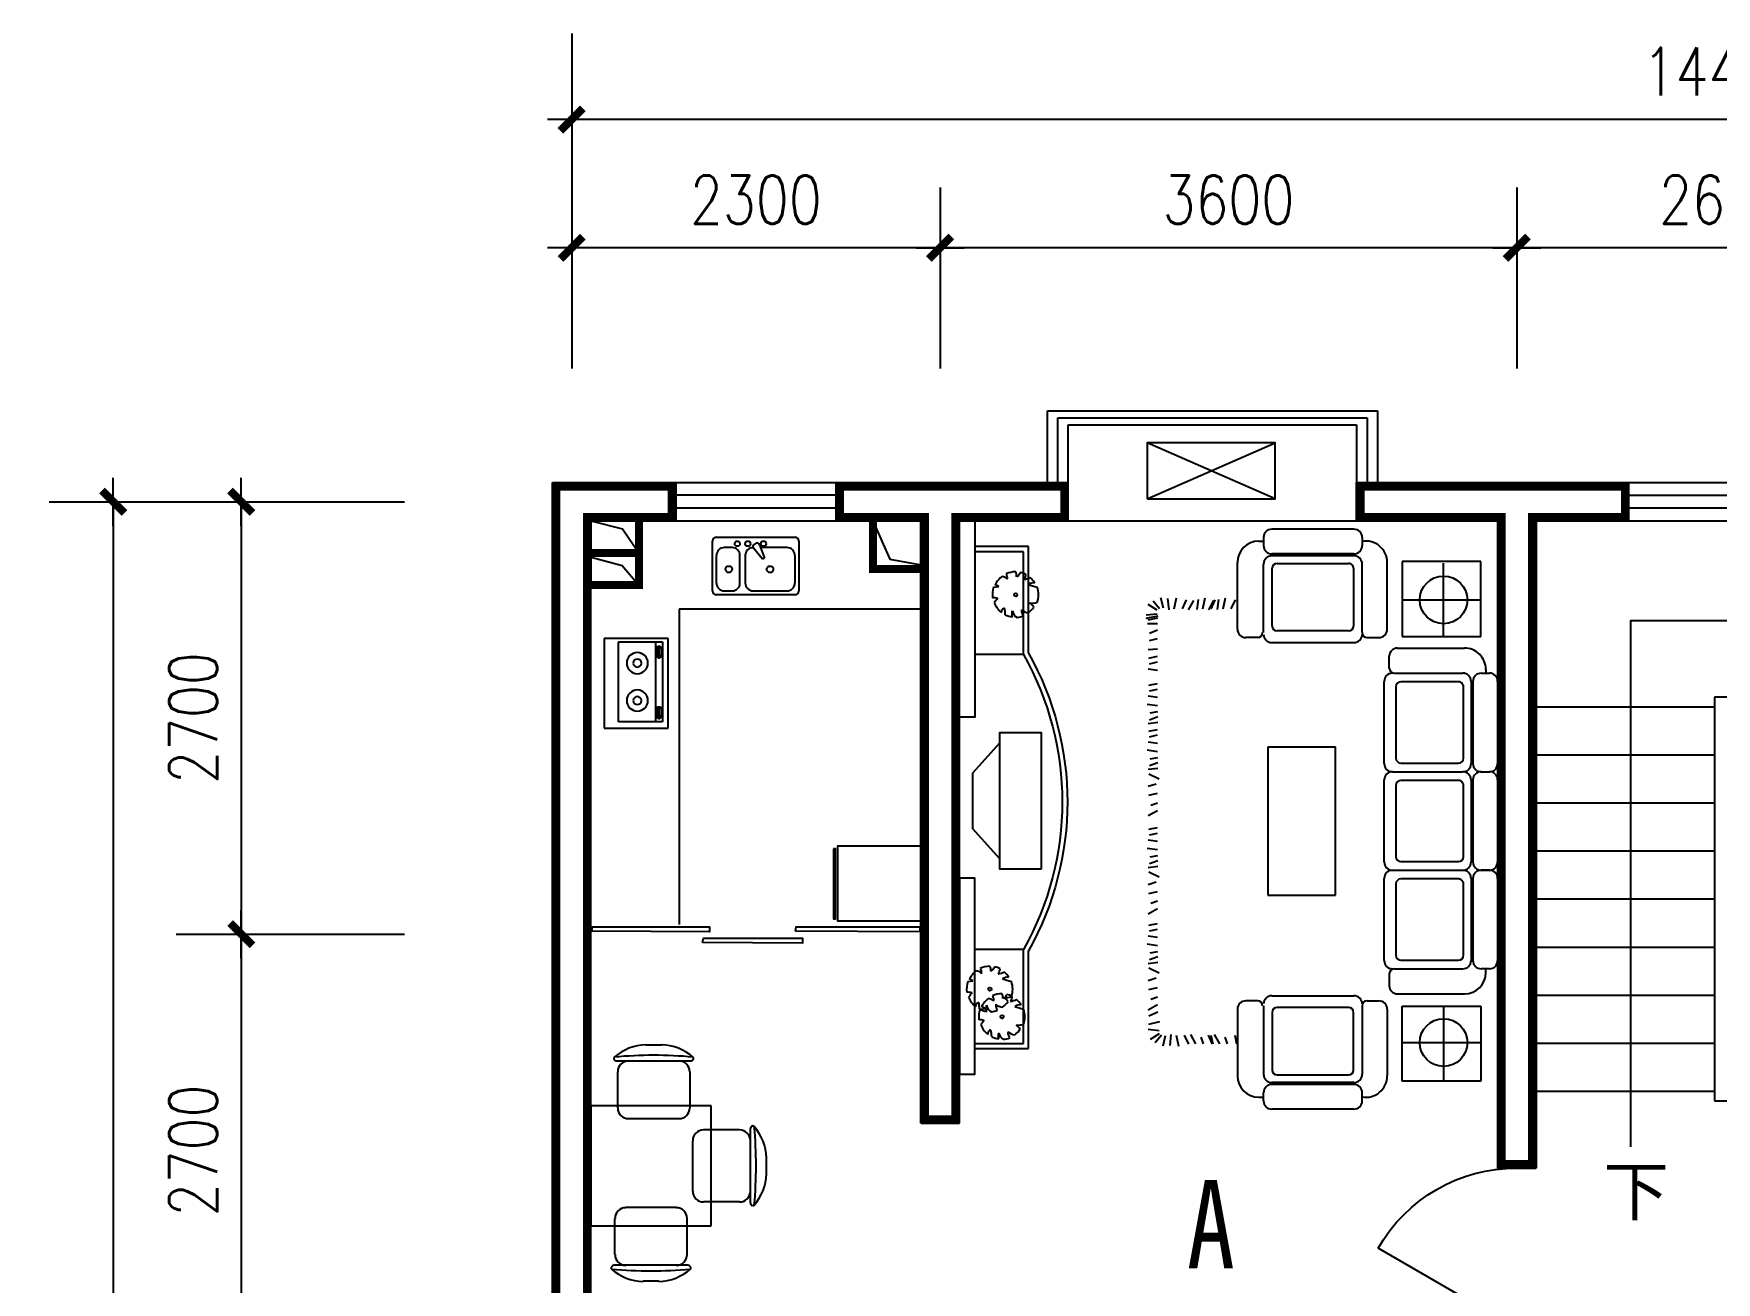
# Model space of a CAD drawing. Extents: x 79020 to 100113, y 10630 to 40397.
# Drawn here: x 79020 to 89524, y 32600 to 40397 of the extents above; entities that cross this region are included whole.
import ezdxf
from ezdxf.enums import TextEntityAlignment as Align

# ---------------------------------------------------------------- set-up
doc = ezdxf.new("R2010")
doc.units = 0
doc.header["$LTSCALE"] = 1000
doc.header["$MEASUREMENT"] = 0
for name, color, linetype in [('AXIS', 250, 'Continuous'), ('BATH', 250, 'Continuous'), ('F', 250, 'Continuous'), ('FURNETR', 250, 'Continuous'), ('JIAJU', 250, 'Continuous'), ('LINE', 250, 'Continuous'), ('LVTRY', 250, 'Continuous'), ('PUB_DIM', 250, 'Continuous'), ('PUB_WALL', 250, 'Continuous'), ('STAIR', 250, 'Continuous'), ('TOTHER', 250, 'Continuous'), ('TREE', 250, 'Continuous'), ('WALL', 250, 'Continuous'), ('WINDOW', 250, 'Continuous'), ('WINDOW_TEXT', 250, 'Continuous'), ('ZT', 250, 'Continuous'), ('填充', 250, 'Continuous')]:
    doc.layers.add(name, color=color, linetype=linetype)
doc.styles.add('-宋体', font='', dxfattribs={"width": 0.8})
doc.styles.add('DIM_FONT', font='SIMPLEX.shx', dxfattribs={"width": 0.8})
doc.styles.add('SIMPLEX', font='SIMPLEX.SHX')
doc.styles.add('ST', font='', dxfattribs={"width": 0.8})
doc.styles.get("Standard").update_dxf_attribs({"font": 'gbenor.shx', "bigfont": 'gbcbig.shx'})
doc.styles.get('-宋体').set_extended_font_data('SimSun')
doc.styles.get('ST').set_extended_font_data('SimSun')
doc.dimstyles.new('AXIS', dxfattribs={"dimtxt": 300, "dimasz": 1, "dimexe": 250, "dimexo": 300, "dimgap": 150, "dimtad": 1, "dimdec": 0, "dimzin": 0, "dimdsep": 46, "dimtxsty": 'DIM_FONT', "dimblk": '_DIMX', "dimcen": 0.09, "dimse1": 1, "dimse2": 1, "dimclrt": 7, "dimadec": 0, "dimazin": 0, "dimtfac": 1, "dimtdec": 0, "dimtix": 1, "dimtmove": 2, "dimatfit": 3, "dimldrblk": '_DIMX', "dimfxl": 1, "dimtolj": 1, "dimtzin": 0, "dimarcsym": 0})

# ---------------------------------------------------------------- blocks, each defined once
blk = doc.blocks.new('_DIMX')
blk.add_line((-150, 0), (150, 0))
at = {"const_width": 50}
blk.add_lwpolyline([(-70, -70), (70, 70)], dxfattribs=at)
blk = doc.blocks.new('*D59')
at = {"layer": 'AXIS', "color": 0, "lineweight": -2}
blk.add_line((96777, 39860), (82379, 39860), dxfattribs=at)
at = {"layer": 'Defpoints', "color": 0}
for p in [(82378, 39860), (82378, 38306), (96778, 38306)]:
    blk.add_point(p, dxfattribs=at)
at = {"layer": 'AXIS', "color": 0, "lineweight": -2, "rotation": 180}
blk.add_blockref('_DIMX', (82378, 39860), dxfattribs=at)
at = {"layer": 'AXIS', "color": 0, "lineweight": -2}
blk.add_blockref('_DIMX', (96778, 39860), dxfattribs=at)
at = {"layer": 'AXIS', "color": 7, "insert": (89578, 40160), "char_height": 300, "attachment_point": 5, "style": 'DIM_FONT'}
blk.add_mtext('\\A1;14400', dxfattribs=at)
blk = doc.blocks.new('*D63')
at = {"layer": 'AXIS', "color": 0, "lineweight": -2}
blk.add_line((79516, 37473), (79516, 25775), dxfattribs=at)
at = {"layer": 'Defpoints', "color": 0}
for p in [(81334, 37474), (79516, 25774), (81334, 25774)]:
    blk.add_point(p, dxfattribs=at)
at = {"layer": 'AXIS', "color": 0, "lineweight": -2}
for p, rotation in [((79516, 37474), 90), ((79516, 25774), 270)]:
    blk.add_blockref('_DIMX', p, dxfattribs=dict(at, rotation=rotation))
at = {"layer": 'AXIS', "color": 7, "insert": (79216, 31624), "char_height": 300, "attachment_point": 5, "rotation": 90, "style": 'DIM_FONT'}
blk.add_mtext('\\A1;11700', dxfattribs=at)
blk = doc.blocks.new('*D68')
at = {"layer": 'AXIS', "color": 0, "lineweight": -2}
blk.add_line((84677, 39060), (82379, 39060), dxfattribs=at)
at = {"layer": 'Defpoints', "color": 0}
for p in [(82378, 39060), (82378, 38306), (84678, 38306)]:
    blk.add_point(p, dxfattribs=at)
at = {"layer": 'AXIS', "color": 0, "lineweight": -2, "rotation": 180}
blk.add_blockref('_DIMX', (82378, 39060), dxfattribs=at)
at = {"layer": 'AXIS', "color": 0, "lineweight": -2}
blk.add_blockref('_DIMX', (84678, 39060), dxfattribs=at)
at = {"layer": 'AXIS', "color": 7, "insert": (83528, 39360), "char_height": 300, "attachment_point": 5, "style": 'DIM_FONT'}
blk.add_mtext('\\A1;2300', dxfattribs=at)
blk = doc.blocks.new('*D69')
at = {"layer": 'AXIS', "color": 0, "lineweight": -2}
blk.add_line((88277, 39060), (84679, 39060), dxfattribs=at)
at = {"layer": 'Defpoints', "color": 0}
for p in [(84678, 39060), (84678, 38306), (88278, 38306)]:
    blk.add_point(p, dxfattribs=at)
at = {"layer": 'AXIS', "color": 0, "lineweight": -2, "rotation": 180}
blk.add_blockref('_DIMX', (84678, 39060), dxfattribs=at)
at = {"layer": 'AXIS', "color": 0, "lineweight": -2}
blk.add_blockref('_DIMX', (88278, 39060), dxfattribs=at)
at = {"layer": 'AXIS', "color": 7, "insert": (86478, 39360), "char_height": 300, "attachment_point": 5, "style": 'DIM_FONT'}
blk.add_mtext('\\A1;3600', dxfattribs=at)
blk = doc.blocks.new('A$C66505F39')
at = {"layer": 'LVTRY', "ltscale": 5}
for p, q in [((343, 1476), (442, 1476)), ((162, 1376), (622, 1376)), ((167, 1308), (167, 1083)), ((617, 1308), (617, 1083)), ((0, 1096), (0, 346)), ((750, 1096), (0, 1096)), ((750, 346), (750, 1096)), ((235, 1016), (550, 1016)), ((928, 946), (703, 946)), ((995, 951), (995, 491)), ((635, 878), (635, 563)), ((1095, 770), (1095, 671)), ((533, 460), (218, 460)), ((928, 496), (703, 496)), ((0, 346), (750, 346)), ((150, 167), (150, 392)), ((600, 167), (600, 392)), ((605, 100), (145, 100)), ((425, 0), (326, 0))]:
    blk.add_line(p, q, dxfattribs=at)
for centre, radius, start, end in [((352, 1160), 316, 91.7651, 130.7265), ((432, 1160), 316, 49.2735, 88.2349), ((153, 1392), 10, 130.7265, 202.67), ((162, 1396), 20, 202.67, 270), ((392, -1302), 2713, 84.8023, 95.1977), ((235, 1308), 67.5, 90, 180), ((550, 1308), 67.5, 0, 90), ((622, 1396), 20, 270, 337.33), ((631, 1392), 10, 337.33, 49.2735), ((235, 1083), 67.5, 180, 270), ((550, 1083), 67.5, 270, 0), ((703, 878), 67.5, 90, 180), ((928, 878), 67.5, 0, 90), ((1015, 951), 20, 112.67, 180), ((1012, 960), 10, 40.7265, 112.67), ((-1682, 721), 2713, 354.8023, 5.1977), ((780, 761), 316, 1.7651, 40.7265), ((780, 681), 316, 319.2735, 358.2349), ((703, 563), 67.5, 180, 270), ((928, 563), 67.5, 270, 0), ((218, 392), 67.5, 90, 180), ((533, 392), 67.5, 0, 90), ((1015, 491), 20, 180, 247.33), ((1012, 482), 10, 247.33, 319.2735), ((218, 167), 67.5, 180, 270), ((533, 167), 67.5, 270, 0), ((136, 84), 10, 157.33, 229.2735), ((145, 80), 20, 90, 157.33), ((375, 2778), 2713, 264.8023, 275.1977), ((335, 315), 316, 229.2735, 268.2349), ((415, 315), 316, 271.7651, 310.7265), ((605, 80), 20, 22.67, 90), ((614, 84), 10, 310.7265, 22.67)]:
    blk.add_arc(centre, radius, start, end, dxfattribs=at)
at = {"layer": 'LVTRY', "ltscale": 5, "width": 0.8, "flags": 9}
for tag in ['YSIZE', 'XSIZE']:
    blk.add_attdef(tag, (377, 899), '', height=0.5, rotation=45, dxfattribs=at)
blk = doc.blocks.new('*D70')
at = {"layer": 'AXIS', "color": 0, "lineweight": -2}
blk.add_line((80316, 34773), (80316, 32075), dxfattribs=at)
at = {"layer": 'Defpoints', "color": 0}
for p in [(81334, 34774), (80316, 32074), (81334, 32074)]:
    blk.add_point(p, dxfattribs=at)
at = {"layer": 'AXIS', "color": 0, "lineweight": -2}
for p, rotation in [((80316, 34774), 90), ((80316, 32074), 270)]:
    blk.add_blockref('_DIMX', p, dxfattribs=dict(at, rotation=rotation))
at = {"layer": 'AXIS', "color": 7, "insert": (80016, 33424), "char_height": 300, "attachment_point": 5, "rotation": 90, "style": 'DIM_FONT'}
blk.add_mtext('\\A1;2700', dxfattribs=at)
blk = doc.blocks.new('*D71')
at = {"layer": 'AXIS', "color": 0, "lineweight": -2}
blk.add_line((80316, 37473), (80316, 34775), dxfattribs=at)
at = {"layer": 'Defpoints', "color": 0}
for p in [(81334, 37474), (80316, 34774), (81334, 34774)]:
    blk.add_point(p, dxfattribs=at)
at = {"layer": 'AXIS', "color": 0, "lineweight": -2}
for p, rotation in [((80316, 37474), 90), ((80316, 34774), 270)]:
    blk.add_blockref('_DIMX', p, dxfattribs=dict(at, rotation=rotation))
at = {"layer": 'AXIS', "color": 7, "insert": (80016, 36124), "char_height": 300, "attachment_point": 5, "rotation": 90, "style": 'DIM_FONT'}
blk.add_mtext('\\A1;2700', dxfattribs=at)
blk = doc.blocks.new('_E3NBX')
at = {"layer": 'LVTRY'}
for points in [[(449, 546), (12, 546), (12, 533), (449, 533)], [(466, 0), (466, 521), (0, 521), (0, 0)]]:
    blk.add_lwpolyline(points, close=True, dxfattribs=at)
at = {"style": 'DIM_FONT', "width": 0.8, "flags": 9}
for tag in ['XSIZE', 'YSIZE']:
    blk.add_attdef(tag, (0, 0), '', height=0.5, dxfattribs=at)
blk = doc.blocks.new('M_E25ESP')
at = {"color": 0, "linetype": 'ByBlock'}
for p, q in [((0, -307), (0, 307)), ((31, 338), (419, 338)), ((358, 307), (143, 307)), ((450, 307), (450, -307)), ((82, 245), (82, 40)), ((419, -20), (419, 245)), ((48, 2), (57, -12)), ((59, 31), (163, 70)), ((173, 53), (87, -18)), ((163, 70), (173, 53)), ((143, -82), (358, -82)), ((358, -123), (143, -123)), ((82, -184), (82, -245)), ((419, -245), (419, -184)), ((419, -338), (31, -338)), ((143, -307), (358, -307))]:
    blk.add_line(p, q, dxfattribs=at)
for centre, radius in [((251, 112), 25.6), ((51, 61), 20.5), ((51, -61), 20.5), ((51, -143), 20.5), ((251, -210), 25.6)]:
    blk.add_circle(centre, radius, dxfattribs=at)
for centre, radius, start, end in [((31, 307), 30.7, 90, 180), ((143, 245), 61.4, 90, 180), ((358, 245), 61.4, 0, 90), ((419, 307), 30.7, 0, 90), ((66, 12), 20.5, 110.5377, 210), ((74, -2), 20.5, 210, 309.4623), ((143, -20), 61.4, 180, 270), ((143, -184), 61.4, 90, 180), ((358, -20), 61.4, 270, 0), ((358, -184), 61.4, 0, 90), ((143, -245), 61.4, 180, 270), ((358, -245), 61.4, 270, 0), ((31, -307), 30.7, 180, 270), ((419, -307), 30.7, 270, 0)]:
    blk.add_arc(centre, radius, start, end, dxfattribs=at)
at = {"style": 'DIM_FONT', "width": 0.8, "flags": 9}
for tag in ['XSIZE', 'YSIZE']:
    blk.add_attdef(tag, (0, 0), '', height=0.5, dxfattribs=at)
blk = doc.blocks.new('A$C61FA23C6')
at = {"extrusion": (0, 0, -1), "xscale": 0.8, "yscale": 0.8, "zscale": -0.8, "rotation": 180.0000000000001}
blk.add_blockref('M_E25ESP', (0, 270), dxfattribs=at)
blk = doc.blocks.new('M_B0OPK')
for p, q in [((-0.5, 0.5), (0.5, 0.5)), ((0.5, 0.167), (-0.5, 0.167)), ((0.5, -0.167), (-0.5, -0.167)), ((-0.5, -0.5), (0.5, -0.5))]:
    blk.add_line(p, q)
blk = doc.blocks.new('M_E19')
for p, q in [((-323, -113), (-323, -456)), ((299, -113), (-323, -113)), ((299, -456), (299, -113)), ((-323, -400), (299, -400)), ((-323, -456), (299, -456)), ((-291, -422), (-291, -434)), ((-216, -432), (-280, -432)), ((-280, -432), (-280, -448)), ((-280, -448), (-216, -448)), ((-216, -448), (-216, -432)), ((-199, -423), (-199, -434)), ((182, -422), (182, -434)), ((193, -432), (193, -448)), ((257, -432), (193, -432)), ((193, -448), (257, -448)), ((257, -448), (257, -432)), ((274, -423), (274, -434))]:
    blk.add_line(p, q)
for points in [[(-199, -423, 0.259034), (-201, -420, 0.076276), (-213, -415, 0.036515), (-226, -412, 0.026615), (-245, -411, 0.026615), (-264, -412, 0.036515), (-277, -415, 0.076276), (-289, -420, 0.259034), (-291, -423, 0.078462), (-291, -424, 0.056762)], [(-199, -434, 0.259034), (-201, -430, 0.076276), (-213, -425, 0.036515), (-226, -423, 0.026615), (-245, -422, 0.026615), (-264, -423, 0.036515), (-277, -425, 0.076276), (-289, -430, 0.259034), (-291, -434, 0.259034), (-289, -437, 0.056762), (-280, -441, 0.036515)], [(-216, -443, 0.008736), (-213, -442, 0.076276), (-201, -437, 0.259034), (-199, -434, 0.259034)], [(274, -423, 0.259034), (272, -420, 0.076276), (260, -415, 0.036515), (247, -412, 0.026615), (228, -411, 0.026615), (209, -412, 0.036515), (196, -415, 0.076276), (184, -420, 0.259034), (182, -423, 0.078462), (182, -424, 0.056762)], [(274, -434, 0.259034), (272, -430, 0.076276), (260, -425, 0.036515), (247, -423, 0.026615), (228, -422, 0.026615), (209, -423, 0.036515), (196, -425, 0.076276), (184, -430, 0.259034), (182, -434, 0.259034), (184, -437, 0.056762), (193, -441, 0.036515)], [(257, -443, 0.008736), (260, -442, 0.076276), (272, -437, 0.259034), (274, -434, 0.259034)]]:
    blk.add_lwpolyline(points, format="xyb")
at = {"layer": 'TOTHER', "linetype": 'Continuous'}
for p, q in [((-350, 0), (350, 0)), ((-350, -500), (-350, 0)), ((350, 0), (350, -500)), ((350, -500), (-350, -500))]:
    blk.add_line(p, q, dxfattribs=at)
for centre, radius in [((-158, -259), 82.5), ((-158, -259), 31.6), ((134, -259), 82.5), ((134, -259), 31.6)]:
    blk.add_circle(centre, radius, dxfattribs=at)
at = {"width": 0.8, "flags": 9}
for tag in ['XSIZE', 'YSIZE']:
    blk.add_attdef(tag, (0, 0), '', height=0.5, dxfattribs=at)
blk = doc.blocks.new('A$C3786725B')
at = {"xscale": 0.8, "yscale": 0.8, "zscale": 0.8, "rotation": 359.9999999999998}
blk.add_blockref('M_E19', (280, 400), dxfattribs=at)
blk = doc.blocks.new('_C11UFW')
at = {"layer": 'BATH', "ltscale": 5}
for p, q in [((-400, 175), (400, -175)), ((400, 175), (-400, -175))]:
    blk.add_line(p, q, dxfattribs=at)
blk.add_lwpolyline([(-400, 175), (400, 175), (400, -175), (-400, -175)], close=True, dxfattribs=at)
at = {"style": 'DIM_FONT', "width": 0.8, "flags": 9}
for tag in ['XSIZE', 'YSIZE']:
    blk.add_attdef(tag, (0, 0), '', height=0.5, dxfattribs=at)
blk = doc.blocks.new('_WBLK')
for p, q in [((-0.5, 0.5), (0.5, 0.5)), ((0.5, 0.1667), (-0.5, 0.1667)), ((0.5, -0.1667), (-0.5, -0.1667)), ((-0.5, -0.5), (0.5, -0.5))]:
    blk.add_line(p, q)
at = {"layer": 'WINDOW_TEXT', "style": 'SIMPLEX', "flags": 9}
blk.add_attdef('A', text='', height=1, dxfattribs=at).set_placement((0, 1.5), align=Align.MIDDLE)
blk = doc.blocks.new('SHAFA5')
at = {"layer": 'JIAJU', "color": 9}
for p, q in [((-1537, 992), (-1572, 1046)), ((-1509, 1059), (-1517, 991)), ((-1479, 1055), (-1463, 987)), ((-1428, 1054), (-1403, 1000)), ((-1391, 1059), (-1359, 1002)), ((-1327, 1042), (-1313, 1002)), ((-1267, 1054), (-1255, 1001)), ((-1213, 1059), (-1197, 1009)), ((-1136, 1055), (-1167, 991)), ((-1109, 1059), (-1102, 1000)), ((-1086, 1051), (-1067, 1000)), ((-1045, 1046), (-1037, 1000)), ((-991, 1064), (-1000, 1002)), ((-942, 1059), (-950, 1002)), ((-911, 1051), (-900, 1002)), ((-877, 1055), (-866, 1002)), ((-807, 1059), (-775, 1002)), ((-743, 1042), (-729, 1002)), ((-683, 1054), (-671, 1001)), ((-629, 1059), (-613, 1009)), ((-552, 1055), (-583, 991)), ((-525, 1059), (-518, 1000)), ((-502, 1051), (-483, 1000)), ((-461, 1046), (-453, 1000)), ((-407, 1064), (-416, 1002)), ((-358, 1059), (-365, 1002)), ((-327, 1051), (-316, 1002)), ((-293, 1055), (-282, 1002)), ((-210, 1059), (-178, 1002)), ((-146, 1042), (-132, 1002)), ((-85, 1054), (-74, 1001)), ((-31, 1059), (-16, 1009)), ((45, 1055), (14, 991)), ((72, 1059), (79, 1000)), ((95, 1051), (114, 1000)), ((136, 1046), (144, 1000)), ((190, 1064), (181, 1002)), ((240, 1059), (232, 1002)), ((270, 1051), (281, 1002)), ((305, 1055), (315, 1002)), ((351, 1059), (358, 1000)), ((374, 1051), (393, 1000)), ((415, 1046), (423, 1000)), ((469, 1064), (460, 1002)), ((519, 1059), (511, 1002)), ((549, 1051), (560, 1002)), ((584, 1055), (594, 1002)), ((684, 1059), (676, 1002)), ((714, 1051), (725, 1002)), ((749, 1055), (760, 1002)), ((802, 1059), (805, 1002)), ((855, 1051), (868, 1002)), ((901, 1051), (920, 1002)), ((959, 1063), (959, 1002)), ((981, 1059), (993, 1000)), ((991, 1071), (1006, 998)), ((1012, 1071), (1019, 1003)), ((1040, 1004), (1074, 1058)), ((1048, 989), (1096, 1027)), ((-1549, 954), (-1613, 969)), ((-1541, 920), (-1609, 927)), ((-1546, 977), (-1593, 1015)), ((1043, 931), (1111, 939)), ((1052, 966), (1116, 981)), ((-1545, 889), (-1613, 874)), ((-1546, 839), (-1600, 813)), ((1048, 901), (1116, 886)), ((1048, 850), (1103, 825)), ((-1541, 801), (-1598, 770)), ((-1558, 738), (-1598, 724)), ((1043, 813), (1100, 781)), ((1044, 760), (1105, 752)), ((1048, 726), (1116, 711)), ((-1546, 693), (-1600, 668)), ((-1546, 677), (-1599, 665)), ((-1541, 656), (-1598, 624)), ((1043, 690), (1100, 658)), ((1044, 637), (1105, 629)), ((1048, 676), (1103, 650)), ((-1387, 515), (-1794, 515)), ((-1546, 532), (-1599, 520)), ((-1558, 592), (-1598, 578)), ((924, 515), (1331, 515)), ((1048, 603), (1116, 588)), ((1048, 553), (1103, 527)), ((-1337, 392), (-1337, 465)), ((874, 392), (874, 465)), ((-1946, 356), (-1896, 356)), ((-1924, 385), (-1924, 356)), ((-1367, 356), (-1784, 356)), ((-1367, 356), (-1784, 356)), ((-694, 331), (-694, -81)), ((209, 331), (-694, 331)), ((209, 331), (209, -81)), ((904, 356), (1321, 356)), ((904, 356), (1321, 356)), ((1483, 356), (1433, 356)), ((1461, 385), (1461, 356)), ((-1996, -194), (-1996, 306)), ((-1846, -194), (-1846, 306)), ((-1834, -194), (-1834, 306)), ((-1788, 274), (-1788, -161)), ((-1407, 304), (-1758, 304)), ((-1377, -161), (-1377, 274)), ((-1306, 306), (-1306, -194)), ((843, 306), (843, -194)), ((914, -161), (914, 274)), ((944, 304), (1295, 304)), ((1325, 274), (1325, -161)), ((1371, -194), (1371, 306)), ((1383, -194), (1383, 306)), ((1533, -194), (1533, 306)), ((-694, -81), (209, -81)), ((-1758, -191), (-1407, -191)), ((1295, -191), (944, -191)), ((-1946, -244), (-1896, -244)), ((-1367, -244), (-1784, -244)), ((-1367, -244), (-1784, -244)), ((-1337, -274), (-1337, -346)), ((874, -274), (874, -346)), ((904, -244), (1321, -244)), ((904, -244), (1321, -244)), ((1483, -244), (1433, -244)), ((-1387, -396), (-1794, -396)), ((-1172, -409), (-1245, -409)), ((-1092, -378), (-592, -378)), ((-492, -378), (7, -378)), ((107, -378), (607, -378)), ((687, -409), (760, -409)), ((924, -396), (1331, -396)), ((-1826, -966), (-1826, -487)), ((-1826, -487), (-1369, -487)), ((-1591, -487), (-1591, -966)), ((-1369, -487), (-1369, -966)), ((-1295, -459), (-1295, -866)), ((-1142, -439), (-1142, -856)), ((-1090, -479), (-1090, -830)), ((-625, -449), (-1060, -449)), ((-595, -830), (-595, -479)), ((-542, -428), (-542, -856)), ((-542, -439), (-542, -856)), ((-542, -439), (-542, -856)), ((-490, -479), (-490, -830)), ((-26, -449), (-460, -449)), ((4, -830), (4, -479)), ((57, -428), (57, -856)), ((57, -439), (57, -856)), ((57, -439), (57, -856)), ((57, -439), (57, -856)), ((57, -439), (57, -856)), ((110, -479), (110, -830)), ((574, -449), (140, -449)), ((604, -830), (604, -479)), ((657, -439), (657, -856)), ((810, -459), (810, -866)), ((881, -487), (881, -966)), ((1337, -487), (881, -487)), ((1103, -487), (1103, -962)), ((1337, -966), (1337, -487)), ((-1369, -739), (-1826, -739)), ((881, -739), (1326, -739)), ((-592, -906), (-1092, -906)), ((-592, -918), (-1092, -918)), ((-1060, -860), (-625, -860)), ((7, -906), (-492, -906)), ((8, -918), (-492, -918)), ((-460, -860), (-26, -860)), ((607, -906), (107, -906)), ((607, -918), (107, -918)), ((140, -860), (574, -860)), ((-1369, -966), (-1826, -966)), ((-1165, -996), (-1145, -996)), ((-1142, -1018), (-1142, -968)), ((-542, -1018), (-542, -968)), ((-542, -968), (-542, -1018)), ((-542, -968), (-542, -1018)), ((57, -964), (57, -1021)), ((657, -968), (657, -1018)), ((680, -996), (660, -996)), ((881, -966), (1337, -966)), ((-592, -1068), (-1092, -1068)), ((8, -1068), (-492, -1068)), ((607, -1068), (107, -1068))]:
    blk.add_line(p, q, dxfattribs=at)
for centre in [(-1591, -739), (1103, -739)]:
    blk.add_circle(centre, 145, dxfattribs=at)
for centre, radius, start, end in [((-1794, 385), 130, 90, 180), ((-1387, 465), 50, 360, 90), ((924, 465), 50, 90, 180), ((1331, 385), 130, 0, 90), ((-1946, 306), 50, 90, 180), ((-1896, 306), 50, 360, 90), ((-1784, 306), 50, 90, 180), ((-1367, 392), 30, 270, 360), ((-1356, 306), 50, 360, 90), ((893, 306), 50, 90, 180), ((904, 392), 30, 180, 270), ((1321, 306), 50, 0, 90), ((1433, 306), 50, 90, 180), ((1483, 306), 50, 0, 90), ((-1758, 274), 30, 90, 180), ((-1407, 274), 30, 360, 90), ((944, 274), 30, 90, 180), ((1295, 274), 30, 0, 90), ((-1946, -194), 50, 180, 270), ((-1896, -194), 50, 270, 360), ((-1784, -194), 50, 180, 270), ((-1758, -161), 30, 180, 270), ((-1407, -161), 30, 270, 360), ((-1356, -194), 50, 270, 360), ((893, -194), 50, 180, 270), ((944, -161), 30, 180, 270), ((1295, -161), 30, 270, 0), ((1321, -194), 50, 270, 0), ((1433, -194), 50, 180, 270), ((1483, -194), 50, 270, 0), ((-1794, -266), 130, 170.1386, 270), ((-1367, -274), 30, 360, 90), ((904, -274), 30, 90, 180), ((1331, -266), 130, 270, 9.8614), ((-1387, -346), 50, 270, 360), ((-1245, -459), 50, 90, 180), ((-1172, -439), 30, 0, 90), ((-1092, -428), 50, 90, 180), ((-592, -428), 50, 0, 90), ((-492, -428), 50, 90, 180), ((7, -428), 50, 0, 90), ((107, -428), 50, 90, 180), ((607, -428), 50, 0, 90), ((687, -439), 30, 90, 180), ((760, -459), 50, 0, 90), ((924, -346), 50, 180, 270), ((-1060, -479), 30, 90, 180), ((-625, -479), 30, 0, 90), ((-460, -479), 30, 90, 180), ((-26, -479), 30, 0, 90), ((140, -479), 30, 90, 180), ((574, -479), 30, 0, 90), ((-1165, -866), 130, 180, 270), ((-1092, -856), 50, 180, 270), ((-1092, -968), 50, 90, 180), ((-1060, -830), 30, 180, 270), ((-625, -830), 30, 270, 0), ((-592, -856), 50, 270, 0), ((-592, -968), 50, 0, 90), ((-492, -856), 50, 180, 270), ((-492, -968), 50, 90, 180), ((-460, -830), 30, 180, 270), ((-26, -830), 30, 270, 0), ((7, -856), 50, 270, 0), ((8, -968), 50, 0, 90), ((107, -856), 50, 180, 270), ((107, -968), 50, 90, 180), ((140, -830), 30, 180, 270), ((574, -830), 30, 270, 0), ((607, -856), 50, 270, 0), ((607, -968), 50, 0, 90), ((680, -866), 130, 270, 0), ((-1092, -1018), 50, 180, 270), ((-592, -1018), 50, 270, 0), ((-492, -1018), 50, 180, 270), ((8, -1018), 50, 270, 0), ((107, -1018), 50, 180, 270), ((607, -1018), 50, 270, 0)]:
    blk.add_arc(centre, radius, start, end, dxfattribs=at)
blk = doc.blocks.new('KT')
at = {"xscale": -1, "rotation": 270}
blk.add_blockref('SHAFA5', (81, 243), dxfattribs=at)
blk = doc.blocks.new('_DBLK')
blk.add_line((-0.5, 0), (0, -0.866))
blk.add_arc((-0.5, 0), 1, 300, 0)
at = {"layer": 'WINDOW_TEXT', "style": 'SIMPLEX', "flags": 9}
blk.add_attdef('A', text='', height=1, dxfattribs=at).set_placement((0, 1.5), align=Align.MIDDLE)
blk = doc.blocks.new('M_F13')
for p, q in [((-515, 179), (-397, 193)), ((-484, 239), (-484, 239)), ((-397, 193), (-484, 239))]:
    blk.add_line(p, q)
blk.add_circle((-3, 3), 38.2)
for centre, radius, start, end in [((-8, 3), 527, 126.0751, 153.6245), ((-356, 208), 224, 48.5203, 80.5151), ((-8, 3), 532, 89.3321, 114.3856), ((-325, 399), 130, 343.6555, 39.76), ((-175, 449), 193, 352.0775, 26.6128), ((-85, 589), 202, 304.1868, 338.5411), ((-8, 3), 531, 62.8767, 77.7021), ((80, 476), 154, 315.8454, 359.7651), ((-244, 1929), 1632, 285.4397, 290.7099), ((-8, 3), 523, 31.4098, 49.4752), ((-8, 3), 537, 160.8426, 187.275), ((412, 44), 234, 83.5323, 121.6544), ((959, 2091), 1965, 250.0865, 256.3451), ((-8, 3), 534, 340.3307, 19.43), ((-610, -942), 880, 77.3728, 85.4649), ((-5, -500), 587, 134.7782, 147.3315), ((-8, 3), 524, 200.8103, 231.4392), ((-251, -396), 87.2, 97.741, 188.8107), ((-1350, -519), 1108, 2.9465, 10.9238), ((125, -442), 220, 160.6009, 199.3991), ((100, -357), 178, 186.1912, 248.4952), ((296, -376), 163, 170.6314, 220.6278), ((325, -118), 300, 230.4582, 263.1093), ((-8, 3), 514, 305.394, 326.2464), ((358, 465), 656, 266.7455, 282.0146), ((0, -631), 545, 39.6536, 53.993), ((-8, 3), 522, 243.1498, 261.8356), ((-8, 3), 527, 274.7236, 290.3277)]:
    blk.add_arc(centre, radius, start, end)
at = {"width": 0.8, "flags": 9}
for tag, p in [('XSIZE', (-62, 12)), ('YSIZE', (9, 6))]:
    blk.add_attdef(tag, p, '', height=0.2, dxfattribs=at)
blk = doc.blocks.new('A$C1FA84588')
at = {"layer": 'TREE', "color": 3, "extrusion": (0, 0, -1), "xscale": -6.718463999999999, "yscale": 6.718463999999999, "zscale": -6.718463999999999, "rotation": 180}
blk.add_blockref('M_F13', (-3325, 3598), dxfattribs=at)
blk = doc.blocks.new('A$C37823D81')
at = {"layer": 'LINE', "xscale": 0.5, "yscale": 0.5, "zscale": 0.5}
blk.add_blockref('A$C1FA84588', (91, 0), dxfattribs=at)
blk = doc.blocks.new('A$C47F9129C')
at = {"layer": 'F'}
for p, q in [((164, 760), (0, 578)), ((0, 244), (0, 578)), ((164, 62), (0, 244))]:
    blk.add_line(p, q, dxfattribs=at)
blk.add_lwpolyline([(412, 822), (164, 822), (164, 0), (412, 0)], close=True, dxfattribs=at)
blk = doc.blocks.new('A$C34093B97')
for p, q in [((500, 3344), (122, 3344)), ((500, 1043), (122, 1043))]:
    blk.add_line(p, q)
for points in [[(0, 4318), (122, 4318), (122, 2788), (0, 2788)], [(0, 0), (122, 0), (122, 1530), (0, 1530)]]:
    blk.add_lwpolyline(points, close=True)
at = {"layer": '填充'}
for p, q in [((0, 4318), (0, 0)), ((122, 4118), (540, 4118)), ((122, 4078), (500, 4078)), ((500, 4078), (500, 3344)), ((540, 4118), (540, 3355)), ((500, 1043), (500, 240)), ((540, 1032), (540, 200)), ((500, 240), (122, 240)), ((540, 200), (122, 200))]:
    blk.add_line(p, q, dxfattribs=at)
for radius, start, end in [(2338, 330.5108, 29.4892), (2378, 330.7654, 29.2346)]:
    blk.add_arc((-1535, 2193), radius, start, end, dxfattribs=at)
for name, p, xscale, yscale, zscale in [('A$C37823D81', (510, 3690), -0.1, 0.1, 0.1), ('A$C37823D81', (415, 3475), -0.1, 0.1, 0.1), ('A$C47F9129C', (103, 1650), 1.3, 1.3, 1.3), ('A$C37823D81', (616, 397), -0.1, 0.1, 0.1)]:
    blk.add_blockref(name, p, dxfattribs=dict(xscale=xscale, yscale=yscale, zscale=zscale))
blk = doc.blocks.new('*D72')
at = {"layer": 'AXIS', "color": 0, "lineweight": -2}
blk.add_line((90877, 39060), (88279, 39060), dxfattribs=at)
at = {"layer": 'Defpoints', "color": 0}
for p in [(88278, 39060), (88278, 38306), (90878, 38306)]:
    blk.add_point(p, dxfattribs=at)
at = {"layer": 'AXIS', "color": 0, "lineweight": -2, "rotation": 180}
blk.add_blockref('_DIMX', (88278, 39060), dxfattribs=at)
at = {"layer": 'AXIS', "color": 0, "lineweight": -2}
blk.add_blockref('_DIMX', (90878, 39060), dxfattribs=at)
at = {"layer": 'AXIS', "color": 7, "insert": (89578, 39360), "char_height": 300, "attachment_point": 5, "style": 'DIM_FONT'}
blk.add_mtext('\\A1;2600', dxfattribs=at)

msp = doc.modelspace()

# ---------------------------------------------------------------- linework, layer by layer
at = {"color": 7}
for p, q in [((82498.4, 37354), (82696.4, 37304.9)), ((82696.4, 37304.9), (82798.4, 37154)), ((82499.2, 37127.6), (82693.1, 37075)), ((82693.1, 37075), (82798.4, 36954.1))]:
    msp.add_line(p, q, dxfattribs=at)
at = {"color": 7, "const_width": 50}
for points in [[(82798.4, 37354), (82798.4, 36954.1), (82498.4, 36954.1)], [(84258.5, 37354), (84258.5, 37054), (84558.4, 37054)], [(82798.4, 37154), (82498.4, 37154)]]:
    msp.add_lwpolyline(points, dxfattribs=at)
at = {"layer": 'AXIS', "color": 7}
for p, q in [((82378.4, 40396.6), (82378.4, 38306.3)), ((84678.4, 39435.6), (84678.4, 38306.3)), ((88278.4, 39435.6), (88278.4, 38306.3)), ((79116.4, 37474), (81333.8, 37474)), ((79908.4, 34774), (81333.8, 34774))]:
    msp.add_line(p, q, dxfattribs=at)
at = {"layer": 'LVTRY', "color": 7, "ltscale": 5}
for p, q in [((83048.4, 36804), (83048.4, 34834)), ((84558.4, 36804), (83048.4, 36804))]:
    msp.add_line(p, q, dxfattribs=at)
at = {"layer": 'LVTRY', "color": 7}
msp.add_lwpolyline([(84258.5, 37354), (84364.4, 37114.9), (84558.4, 37079.9)], dxfattribs=at)
at = {"layer": 'PUB_DIM', "color": 7}
msp.add_lwpolyline([(90200.9, 35294), (90200.9, 36729.6), (88988.5, 36729.6), (88988.5, 33447.1)], dxfattribs=at)
at = {"layer": 'PUB_WALL', "color": 7, "const_width": 50}
for points in [[(85583.4, 31849), (85583.4, 31979), (82473.4, 31979), (82473.4, 27369), (83253.4, 27369), (83253.4, 27179), (82283.4, 27179), (82283.4, 37569), (83003.4, 37569), (83003.4, 37379), (82473.4, 37379), (82473.4, 32169), (85773.4, 32169), (85773.4, 31849)], [(85453.4, 37379), (84773.4, 37379), (84773.4, 33619), (84583.4, 33619), (84583.4, 37379), (84053.4, 37379), (84053.4, 37569), (85453.4, 37569)], [(87303.4, 37569), (88953.4, 37569), (88953.4, 37379), (88373.4, 37379), (88373.4, 33339), (88183.4, 33339), (88183.4, 37379), (87303.4, 37379)]]:
    msp.add_lwpolyline(points, close=True, dxfattribs=at)
at = {"layer": 'STAIR', "color": 7}
for p, q in [((89513.4, 36254), (89513.4, 33734)), ((89643.4, 36254), (89513.4, 36254)), ((88398.4, 36194), (89513.4, 36194)), ((88398.4, 35894), (89513.4, 35894)), ((88398.4, 35594), (89513.4, 35594)), ((88398.4, 35294), (89513.4, 35294)), ((88398.4, 34994), (89513.4, 34994)), ((88398.4, 34694), (89513.4, 34694)), ((88398.4, 34394), (89513.4, 34394)), ((88398.4, 34094), (89513.4, 34094)), ((88398.4, 33794), (89513.4, 33794)), ((89513.4, 33734), (89643.4, 33734))]:
    msp.add_line(p, q, dxfattribs=at)
at = {"layer": 'WALL', "color": 7}
for p, q in [((82258.4, 27154), (82258.4, 37594)), ((82258.4, 37594), (83028.4, 37594)), ((83028.4, 37594), (83028.4, 37354)), ((84028.4, 37594), (85478.4, 37594)), ((84028.4, 37594), (84028.4, 37354)), ((85478.4, 37354), (85478.4, 37594)), ((87278.4, 37594), (88978.4, 37594)), ((87278.4, 37354), (87278.4, 37594)), ((88978.4, 37354), (88978.4, 37594)), ((82498.4, 32194), (82498.4, 37354)), ((82498.4, 37354), (83028.4, 37354)), ((84028.4, 37354), (84558.4, 37354)), ((84558.4, 33594), (84558.4, 37354)), ((84798.4, 33594), (84798.4, 37354)), ((84798.4, 37354), (85478.4, 37354)), ((87278.4, 37354), (88158.4, 37354)), ((88158.4, 37354), (88158.4, 33314)), ((88398.4, 37354), (88398.4, 33314)), ((88398.4, 37354), (88978.4, 37354)), ((84558.4, 33594), (84798.4, 33594)), ((88158.4, 33314), (88398.4, 33314))]:
    msp.add_line(p, q, dxfattribs=at)
for points in [[(82498.4, 37354), (82498.4, 36954.1), (82798.4, 36954.1), (82798.4, 37354)], [(84258.5, 37054), (84558.4, 37054), (84558.4, 37354), (84258.5, 37354)]]:
    msp.add_lwpolyline(points, close=True, dxfattribs=at)
at = {"layer": 'WINDOW', "color": 7}
for p, q in [((85348, 37594), (85348, 38040.6)), ((85348, 38040.6), (87408.7, 38040.6)), ((87408.7, 38040.6), (87408.7, 37594)), ((85413.2, 37594), (85413.2, 37997.1)), ((85413.2, 37997.1), (87343.6, 37997.1)), ((85478.4, 37594), (85478.4, 37953.6)), ((85478.4, 37953.6), (87278.4, 37953.6)), ((87278.4, 37953.6), (87278.4, 37594)), ((87343.6, 37997.1), (87343.6, 37594)), ((85478.4, 37354), (87278.4, 37354))]:
    msp.add_line(p, q, dxfattribs=at)
for points in [[(82504.3, 34793.3), (82509, 34820.8), (83239.4, 34820.8), (83239.3, 34789.6)], [(83775.2, 34793.3), (83779.9, 34820.8), (84551.7, 34820.8), (84551.6, 34789.6)], [(83195.6, 34721.7), (83200.3, 34749.1), (83818.9, 34749.1), (83818.8, 34718)]]:
    msp.add_lwpolyline(points, close=True, dxfattribs=at)

# ---------------------------------------------------------------- block references
at = {"color": 7, "xscale": -1.026, "yscale": 1.026, "zscale": 1.026}
msp.add_blockref('KT', (87146.2, 35480.3), dxfattribs=at)
at = {"color": 7}
msp.add_blockref('A$C66505F39', (82498.4, 32606.8), dxfattribs=at)
at = {"layer": 'BATH', "color": 7, "extrusion": (0, 0, -1), "zscale": -1, "rotation": 180}
msp.add_blockref('_C11UFW', (-86370.3, 37667.3), dxfattribs=at)
at = {"layer": 'BATH', "color": 7, "rotation": 90}
msp.add_blockref('_E3NBX', (84558.4, 34857.7), dxfattribs=at)
at = {"layer": 'FURNETR', "color": 7, "extrusion": (0, 0, -1), "xscale": 0.8, "yscale": 0.8, "zscale": -0.8, "rotation": 180}
msp.add_blockref('A$C34093B97', (-84798.4, 37354), dxfattribs=at)
at = {"layer": 'LVTRY', "color": 7, "ltscale": 5, "xscale": -1, "rotation": 90}
for name, p in [('A$C61FA23C6', (83796.9, 37252.9)), ('A$C3786725B', (82980.9, 36620))]:
    msp.add_blockref(name, p, dxfattribs=at)
at = {"layer": 'WINDOW', "color": 7}
for name, p, xscale, yscale, zscale in [('M_B0OPK', (83528.4, 37474), 1000, 240, 1000), ('_WBLK', (89578.4, 37474), 1200, 239.9999999999999, 1200)]:
    msp.add_blockref(name, p, dxfattribs=dict(at, xscale=xscale, yscale=yscale, zscale=zscale))
at = {"layer": 'WINDOW', "color": 7, "xscale": -1000, "yscale": 1000, "zscale": 1000, "rotation": 270}
msp.add_blockref('_DBLK', (88278.4, 32814), dxfattribs=at)

# ---------------------------------------------------------------- texts
at = {"color": 7, "style": 'ST'}
msp.add_text('下', height=300, dxfattribs=at).set_placement((88819, 33020.2))
at = {"layer": 'ZT', "color": 7, "style": '-宋体', "width": 0.8}
msp.add_text('A', height=552.8, dxfattribs=at).set_placement((86218.2, 32687.2))

# ---------------------------------------------------------------- dimensions: what is measured, and where the dimension line sits
at = {"layer": 'AXIS', "color": 7}
for p1, p2, distance, picture, middle in [((96778.4, 38306.3), (82378.4, 38306.3), -1554.2, '*D59', (89578.4, 40160.5)), ((81333.8, 37474), (81333.8, 25774), -1817.4, '*D63', (79216.4, 31624))]:
    dim = msp.add_aligned_dim(p1=p1, p2=p2, distance=distance, dimstyle='AXIS', dxfattribs=at)
    dim.commit()
    dim.dimension.update_dxf_attribs({"geometry": picture, "text_midpoint": middle})
for base, p1, p2, picture, middle in [((82378.4, 39060.5), (84678.4, 38306.3), (82378.4, 38306.3), '*D68', (83528.4, 39360.5)), ((84678.4, 39060.5), (88278.4, 38306.3), (84678.4, 38306.3), '*D69', (86478.4, 39360.5)), ((88278.4, 39060.5), (90878.4, 38306.3), (88278.4, 38306.3), '*D72', (89578.4, 39360.5))]:
    dim = msp.add_linear_dim(base=base, p1=p1, p2=p2, dimstyle='AXIS', dxfattribs=at)
    dim.commit()
    dim.dimension.update_dxf_attribs({"geometry": picture, "text_midpoint": middle})
for base, p1, p2, picture, middle in [((80316.4, 34774), (81333.8, 37474), (81333.8, 34774), '*D71', (80016.4, 36124)), ((80316.4, 32074), (81333.8, 34774), (81333.8, 32074), '*D70', (80016.4, 33424))]:
    dim = msp.add_linear_dim(base=base, p1=p1, p2=p2, angle=270, dimstyle='AXIS', dxfattribs=at)
    dim.commit()
    dim.dimension.update_dxf_attribs({"geometry": picture, "text_midpoint": middle})

doc.saveas('drawing.dxf')
